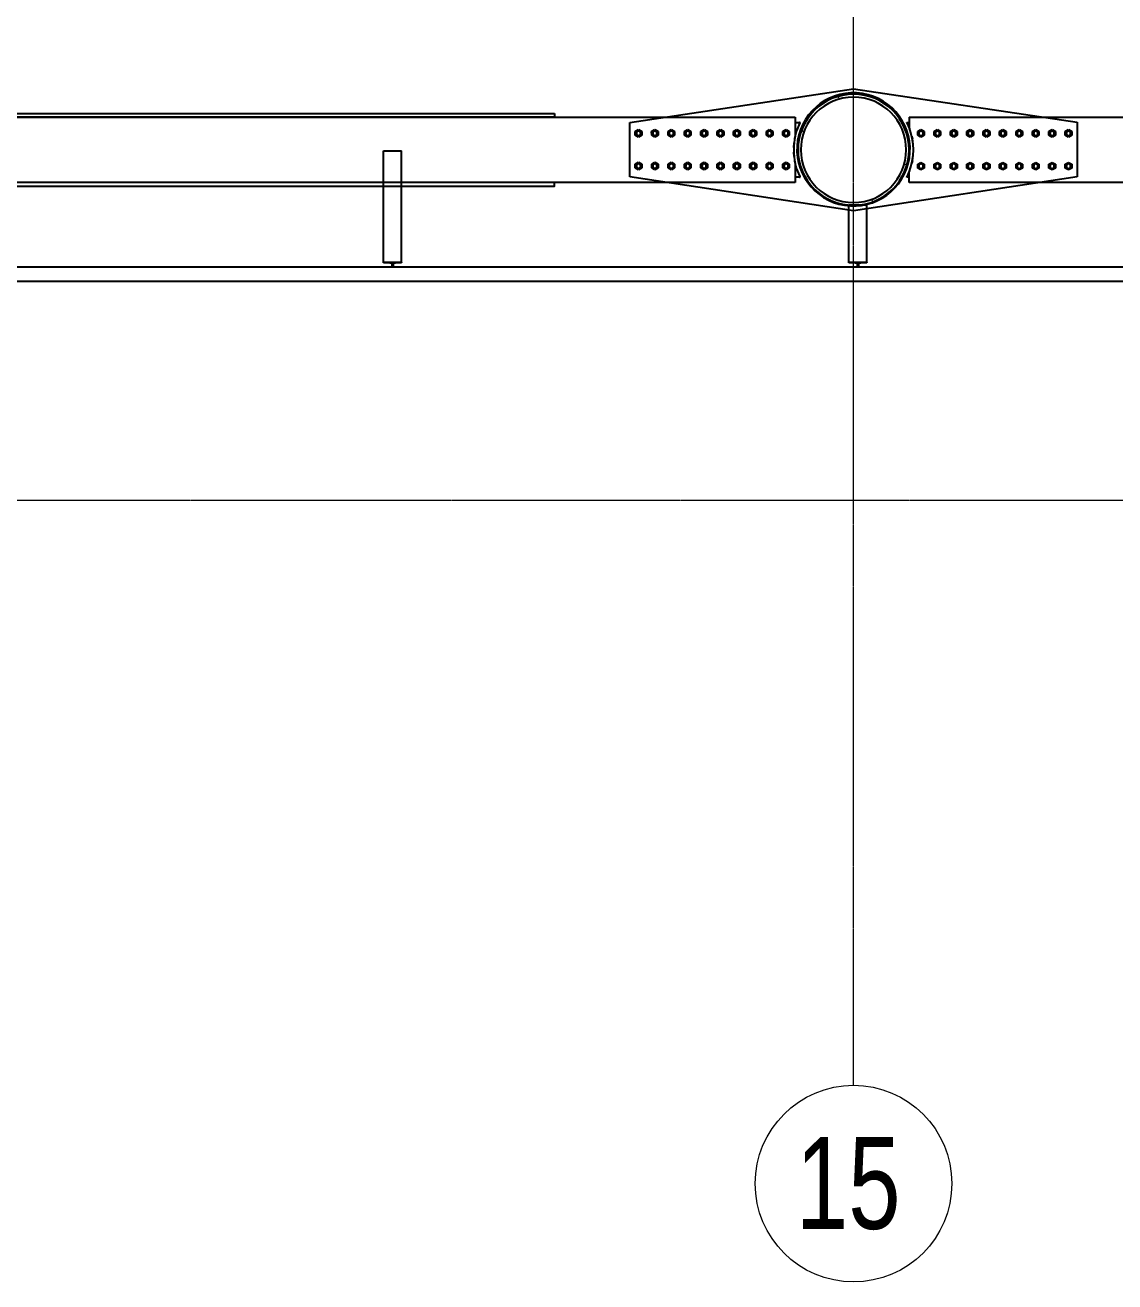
# Model space of a CAD drawing. Header units: millimetres. Extents: x -999 to 93225, y -17477 to 29086.
# Drawn here: x 77100 to 82089, y -3430 to 2324 of the extents above; entities that cross this region are included whole.
import ezdxf

# ---------------------------------------------------------------- set-up
doc = ezdxf.new("R2010")
doc.units = ezdxf.units.MM
doc.header["$LTSCALE"] = 0.4
doc.linetypes.add('Grid Line', pattern=[3.33375, 1.905, -0.47625, 0.47625, -0.47625])
doc.layers.get('0').update_dxf_attribs({"color": 255})
for name, color, linetype, lineweight in [('0-3', 250, 'Continuous', 5), ('E_COLUMNAS-1', 1, 'Continuous', 25), ('E_COLUMNAS-3', 1, 'Continuous', 35), ('E_EJES', 8, 'Continuous', 9), ('E_EJES-1', 8, 'Grid Line', 9), ('E_VIGAS-1', 254, 'Continuous', 25), ('E_VIGAS-2', 8, 'Continuous', 25), ('S-COLS-HDLN-1', 52, 'Continuous', 9)]:
    doc.layers.add(name, color=color, linetype=linetype, lineweight=lineweight)
doc.styles.add('Swis721 LtCn BT', font='swisscl.ttf', dxfattribs={"height": 0.42})

# ---------------------------------------------------------------- blocks, each defined once
blk = doc.blocks.new('EST_SFM_VIGA-METALICA-SECCION-C - EST_SFM_VIGA-METALICA-UPN160-1509776-_10_00m_N_E_-NIVEL-3 DOC')
at = {"layer": 'E_VIGAS-1'}
for p, q in [((44.8215, 0.0471), (-44.8313, 0.0471)), ((-44.8313, -0.0179), (44.8215, -0.0179))]:
    blk.add_line(p, q, dxfattribs=at)
blk = doc.blocks.new('DCTIB_CNI_EST_MOD-1A-FAC_0001_rvt-2-_10_00m_N_E_-NIVEL-3 DOC')
at = {"layer": 'E_VIGAS-1'}
for p, q in [((-8.3131, 142.2608), (-8.2311, 142.2608)), ((-8.3131, 141.7491), (-8.3131, 142.2608)), ((-8.2311, 141.7491), (-8.2311, 142.2608)), ((-6.1831, 142.0132), (-6.1011, 142.0132)), ((-6.1831, 141.7491), (-6.1831, 142.0132)), ((-6.1011, 141.7491), (-6.1011, 142.0132)), ((-8.2311, 141.7491), (-8.3131, 141.7491)), ((-8.3131, 141.7482), (-8.3131, 141.7491)), ((-8.3131, 141.7491), (-8.2311, 141.7491)), ((-8.2853, 141.7482), (-8.3131, 141.7482)), ((-8.2746, 141.7432), (-8.2746, 141.7483)), ((-8.2746, 141.7292), (-8.2746, 141.7432)), ((-8.2696, 141.7484), (-8.2696, 141.7432)), ((-8.2696, 141.7432), (-8.2696, 141.7292)), ((-8.2311, 141.7482), (-8.2589, 141.7482)), ((-8.2311, 141.7491), (-8.2311, 141.7482)), ((-6.1011, 141.7491), (-6.1831, 141.7491)), ((-6.1831, 141.7482), (-6.1831, 141.7491)), ((-6.1831, 141.7491), (-6.1011, 141.7491)), ((-6.1553, 141.7482), (-6.1831, 141.7482)), ((-6.1446, 141.7432), (-6.1446, 141.7483)), ((-6.1446, 141.7292), (-6.1446, 141.7432)), ((-6.1396, 141.7484), (-6.1396, 141.7432)), ((-6.1396, 141.7432), (-6.1396, 141.7292)), ((-6.1011, 141.7482), (-6.1289, 141.7482)), ((-6.1011, 141.7491), (-6.1011, 141.7482))]:
    blk.add_line(p, q, dxfattribs=at)
for points, knots in [([(-8.2853, 141.7482), (-8.2844, 141.7482), (-8.2827, 141.7481), (-8.2803, 141.7479), (-8.2782, 141.7475), (-8.2763, 141.7467), (-8.2749, 141.7453), (-8.2746, 141.7439), (-8.2746, 141.7432)], [0, 0, 0, 0, 0.142857, 0.285714, 0.428571, 0.571429, 0.785714, 1, 1, 1, 1]), ([(-8.2746, 141.7432), (-8.2746, 141.7442), (-8.275, 141.7455), (-8.2766, 141.7468), (-8.2781, 141.7474), (-8.2796, 141.7477), (-8.2807, 141.7479), (-8.2824, 141.7481), (-8.284, 141.7482), (-8.2853, 141.7482)], [0, 0, 0, 0, 0.285714, 0.428571, 0.571429, 0.678571, 0.732143, 0.785714, 1, 1, 1, 1]), ([(-8.2589, 141.7482), (-8.2598, 141.7482), (-8.2615, 141.7481), (-8.2639, 141.7479), (-8.266, 141.7475), (-8.2679, 141.7467), (-8.2693, 141.7453), (-8.2696, 141.7439), (-8.2696, 141.7432)], [0, 0, 0, 0, 0.142857, 0.285714, 0.428571, 0.571429, 0.785714, 1, 1, 1, 1]), ([(-8.2696, 141.7432), (-8.2696, 141.7442), (-8.2692, 141.7455), (-8.2676, 141.7468), (-8.2661, 141.7474), (-8.2646, 141.7477), (-8.2635, 141.7479), (-8.2618, 141.7481), (-8.2602, 141.7482), (-8.2589, 141.7482)], [0, 0, 0, 0, 0.285714, 0.428571, 0.571429, 0.678571, 0.732143, 0.785714, 1, 1, 1, 1]), ([(-6.1553, 141.7482), (-6.1544, 141.7482), (-6.1527, 141.7481), (-6.1503, 141.7479), (-6.1482, 141.7475), (-6.1463, 141.7467), (-6.1449, 141.7453), (-6.1446, 141.7439), (-6.1446, 141.7432)], [0, 0, 0, 0, 0.142857, 0.285714, 0.428571, 0.571429, 0.785714, 1, 1, 1, 1]), ([(-6.1446, 141.7432), (-6.1446, 141.7442), (-6.145, 141.7455), (-6.1466, 141.7468), (-6.1481, 141.7474), (-6.1496, 141.7477), (-6.1507, 141.7479), (-6.1524, 141.7481), (-6.154, 141.7482), (-6.1553, 141.7482)], [0, 0, 0, 0, 0.285714, 0.428571, 0.571429, 0.678571, 0.732143, 0.785714, 1, 1, 1, 1]), ([(-6.1289, 141.7482), (-6.1298, 141.7482), (-6.1315, 141.7481), (-6.1339, 141.7479), (-6.136, 141.7475), (-6.1379, 141.7467), (-6.1393, 141.7453), (-6.1396, 141.7439), (-6.1396, 141.7432)], [0, 0, 0, 0, 0.142857, 0.285714, 0.428571, 0.571429, 0.785714, 1, 1, 1, 1]), ([(-6.1396, 141.7432), (-6.1396, 141.7442), (-6.1392, 141.7455), (-6.1376, 141.7468), (-6.1361, 141.7474), (-6.1346, 141.7477), (-6.1335, 141.7479), (-6.1318, 141.7481), (-6.1302, 141.7482), (-6.1289, 141.7482)], [0, 0, 0, 0, 0.285714, 0.428571, 0.571429, 0.678571, 0.732143, 0.785714, 1, 1, 1, 1])]:
    blk.add_open_spline(points, degree=3, knots=knots, dxfattribs=at)
blk.add_blockref('EST_SFM_VIGA-METALICA-SECCION-C - EST_SFM_VIGA-METALICA-UPN160-1509776-_10_00m_N_E_-NIVEL-3 DOC', (-41.042, 141.682), dxfattribs=at)
blk = doc.blocks.new('EST_SCM_COLUMNA-METALICA-SECCION-CIRCULAR - EST_SCM_COLUMNA-TUBULAR-CIRCULAR_PTEØ_20__e_12_7mm-2797865-_10_00m_N_E_-NIVEL-3 DOC')
at = {"layer": 'S-COLS-HDLN-1'}
h = blk.add_hatch(dxfattribs=at)
h.set_pattern_fill('FP_12', color=256, style=0, pattern_type=2)
h.set_pattern_definition([(45, (-142.266, -6.162), (-0.15909903, 0.15909903), [])])
h.paths.add_polyline_path([(-0.254, 0), (-0.2482, -0.0537), (-0.2312, -0.1047), (-0.2045, -0.1504), (-0.17, -0.1888), (-0.127, -0.22), (-0.0785, -0.2416), (-0.0266, -0.2526), (0.0266, -0.2526), (0.0785, -0.2416), (0.1312, -0.2169), (0.17, -0.1888), (0.2055, -0.1493), (0.232, -0.1033), (0.2484, -0.0528), (0.2532, 0.0077), (0.2482, 0.0537), (0.2312, 0.1047), (0.2045, 0.1504), (0.17, 0.1888), (0.127, 0.22), (0.0785, 0.2416), (0.0209, 0.2526), (-0.0266, 0.2526), (-0.0785, 0.2416), (-0.1312, 0.2169), (-0.17, 0.1888), (-0.2055, 0.1493), (-0.232, 0.1033), (-0.2484, 0.0528), (-0.2532, 0.0077)])
h.paths.add_polyline_path([(-0.2413, 0), (-0.2353, 0.0537), (-0.2174, 0.1047), (-0.1887, 0.1504), (-0.15, 0.1889), (-0.0974, 0.22), (-0.0537, 0.2353), (0.0058, 0.2407), (0.0537, 0.2353), (0.109, 0.2147), (0.1552, 0.1839), (0.1894, 0.1493), (0.2179, 0.1033), (0.2353, 0.0528), (0.2413, 0), (0.2353, -0.0537), (0.2174, -0.1047), (0.1887, -0.1504), (0.15, -0.1889), (0.0974, -0.22), (0.0521, -0.2354), (0, -0.2413), (-0.0552, -0.2347), (-0.1047, -0.2174), (-0.1504, -0.1887), (-0.1894, -0.1493), (-0.2179, -0.1033), (-0.2353, -0.0528)])
at = {"layer": 'E_COLUMNAS-1'}
for radius, start, end in [(0.254, 360, 180), (0.2413, 0, 180), (0.254, 180, 360), (0.2413, 180, 0)]:
    blk.add_arc((0, 0), radius, start, end, dxfattribs=at)
blk = doc.blocks.new('Grid - CNI_NOMBRE EJES-372759-_10_00m_N_E_-NIVEL-3 DOC')
at = {"layer": 'E_EJES'}
blk.add_circle((0, 0), 0.003, dxfattribs=at)
blk = doc.blocks.new('Part-72574620-2263 - 1471')
at = {"color": 253, "linetype": 'Continuous'}
for p, q in [((88199.4, 7909), (89223.3, 8062.3)), ((89223.3, 8062.3), (90247.3, 7909.3)), ((88199.4, 7659), (88199.4, 7909)), ((90247.3, 7909.3), (90247.3, 7659.3)), ((89223.3, 7504.3), (88199.4, 7659)), ((90247.3, 7659.3), (89223.3, 7504.3))]:
    blk.add_line(p, q, dxfattribs=at)
for start, end in [(81, 261), (261, 81)]:
    blk.add_arc((89223.3, 7785.2), 259, start, end, dxfattribs=at)
blk = doc.blocks.new('Bolt-72574620-2264 - 1471')
at = {"color": 253, "linetype": 'Continuous'}
for p, q in [((89517.3, 7866.9), (89532.3, 7875.6)), ((89517.3, 7849.6), (89517.3, 7866.9)), ((89532.3, 7841), (89517.3, 7849.6)), ((89532.3, 7875.6), (89547.3, 7866.9)), ((89547.3, 7849.6), (89532.3, 7841)), ((89547.3, 7866.9), (89547.3, 7849.6)), ((89592.3, 7866.9), (89607.3, 7875.6)), ((89592.3, 7849.6), (89592.3, 7866.9)), ((89607.3, 7841), (89592.3, 7849.6)), ((89607.3, 7875.6), (89622.3, 7866.9)), ((89622.3, 7849.6), (89607.3, 7841)), ((89622.3, 7866.9), (89622.3, 7849.6)), ((89667.3, 7866.9), (89682.3, 7875.6)), ((89667.3, 7849.6), (89667.3, 7866.9)), ((89682.3, 7841), (89667.3, 7849.6)), ((89682.3, 7875.6), (89697.3, 7866.9)), ((89697.3, 7849.6), (89682.3, 7841)), ((89697.3, 7866.9), (89697.3, 7849.6)), ((89742.3, 7866.9), (89757.3, 7875.6)), ((89742.3, 7849.6), (89742.3, 7866.9)), ((89757.3, 7841), (89742.3, 7849.6)), ((89757.3, 7875.6), (89772.3, 7866.9)), ((89772.3, 7849.6), (89757.3, 7841)), ((89772.3, 7866.9), (89772.3, 7849.6)), ((89817.3, 7866.9), (89832.3, 7875.6)), ((89817.3, 7849.6), (89817.3, 7866.9)), ((89832.3, 7841), (89817.3, 7849.6)), ((89832.3, 7875.6), (89847.3, 7866.9)), ((89847.3, 7849.6), (89832.3, 7841)), ((89847.3, 7866.9), (89847.3, 7849.6)), ((89892.3, 7866.9), (89907.3, 7875.6)), ((89892.3, 7849.6), (89892.3, 7866.9)), ((89907.3, 7841), (89892.3, 7849.6)), ((89907.3, 7875.6), (89922.3, 7866.9)), ((89922.3, 7849.6), (89907.3, 7841)), ((89922.3, 7866.9), (89922.3, 7849.6)), ((89967.3, 7866.9), (89982.3, 7875.6)), ((89967.3, 7849.6), (89967.3, 7866.9)), ((89982.3, 7841), (89967.3, 7849.6)), ((89982.3, 7875.6), (89997.3, 7866.9)), ((89997.3, 7849.6), (89982.3, 7841)), ((89997.3, 7866.9), (89997.3, 7849.6)), ((90042.3, 7866.9), (90057.3, 7875.6)), ((90042.3, 7849.6), (90042.3, 7866.9)), ((90057.3, 7841), (90042.3, 7849.6)), ((90057.3, 7875.6), (90072.3, 7866.9)), ((90072.3, 7849.6), (90057.3, 7841)), ((90072.3, 7866.9), (90072.3, 7849.6)), ((90117.3, 7866.9), (90132.3, 7875.6)), ((90117.3, 7849.6), (90117.3, 7866.9)), ((90132.3, 7841), (90117.3, 7849.6)), ((90132.3, 7875.6), (90147.3, 7866.9)), ((90147.3, 7849.6), (90132.3, 7841)), ((90147.3, 7866.9), (90147.3, 7849.6)), ((90192.3, 7866.9), (90207.3, 7875.6)), ((90192.3, 7849.6), (90192.3, 7866.9)), ((90207.3, 7841), (90192.3, 7849.6)), ((90207.3, 7875.6), (90222.3, 7866.9)), ((90222.3, 7849.6), (90207.3, 7841)), ((90222.3, 7866.9), (90222.3, 7849.6)), ((89517.3, 7716.9), (89532.3, 7725.6)), ((89517.3, 7699.6), (89517.3, 7716.9)), ((89532.3, 7725.6), (89547.3, 7716.9)), ((89547.3, 7716.9), (89547.3, 7699.6)), ((89592.3, 7716.9), (89607.3, 7725.6)), ((89592.3, 7699.6), (89592.3, 7716.9)), ((89607.3, 7725.6), (89622.3, 7716.9)), ((89622.3, 7716.9), (89622.3, 7699.6)), ((89667.3, 7716.9), (89682.3, 7725.6)), ((89667.3, 7699.6), (89667.3, 7716.9)), ((89682.3, 7725.6), (89697.3, 7716.9)), ((89697.3, 7716.9), (89697.3, 7699.6)), ((89742.3, 7716.9), (89757.3, 7725.6)), ((89742.3, 7699.6), (89742.3, 7716.9)), ((89757.3, 7725.6), (89772.3, 7716.9)), ((89772.3, 7716.9), (89772.3, 7699.6)), ((89817.3, 7716.9), (89832.3, 7725.6)), ((89817.3, 7699.6), (89817.3, 7716.9)), ((89832.3, 7725.6), (89847.3, 7716.9)), ((89847.3, 7716.9), (89847.3, 7699.6)), ((89892.3, 7716.9), (89907.3, 7725.6)), ((89892.3, 7699.6), (89892.3, 7716.9)), ((89907.3, 7725.6), (89922.3, 7716.9)), ((89922.3, 7716.9), (89922.3, 7699.6)), ((89967.3, 7716.9), (89982.3, 7725.6)), ((89967.3, 7699.6), (89967.3, 7716.9)), ((89982.3, 7725.6), (89997.3, 7716.9)), ((89997.3, 7716.9), (89997.3, 7699.6)), ((90042.3, 7716.9), (90057.3, 7725.6)), ((90042.3, 7699.6), (90042.3, 7716.9)), ((90057.3, 7725.6), (90072.3, 7716.9)), ((90072.3, 7716.9), (90072.3, 7699.6)), ((90117.3, 7716.9), (90132.3, 7725.6)), ((90117.3, 7699.6), (90117.3, 7716.9)), ((90132.3, 7725.6), (90147.3, 7716.9)), ((90147.3, 7716.9), (90147.3, 7699.6)), ((90192.3, 7716.9), (90207.3, 7725.6)), ((90192.3, 7699.6), (90192.3, 7716.9)), ((90207.3, 7725.6), (90222.3, 7716.9)), ((90222.3, 7716.9), (90222.3, 7699.6)), ((89532.3, 7691), (89517.3, 7699.6)), ((89547.3, 7699.6), (89532.3, 7691)), ((89607.3, 7691), (89592.3, 7699.6)), ((89622.3, 7699.6), (89607.3, 7691)), ((89682.3, 7691), (89667.3, 7699.6)), ((89697.3, 7699.6), (89682.3, 7691)), ((89757.3, 7691), (89742.3, 7699.6)), ((89772.3, 7699.6), (89757.3, 7691)), ((89832.3, 7691), (89817.3, 7699.6)), ((89847.3, 7699.6), (89832.3, 7691)), ((89907.3, 7691), (89892.3, 7699.6)), ((89922.3, 7699.6), (89907.3, 7691)), ((89982.3, 7691), (89967.3, 7699.6)), ((89997.3, 7699.6), (89982.3, 7691)), ((90057.3, 7691), (90042.3, 7699.6)), ((90072.3, 7699.6), (90057.3, 7691)), ((90132.3, 7691), (90117.3, 7699.6)), ((90147.3, 7699.6), (90132.3, 7691)), ((90207.3, 7691), (90192.3, 7699.6)), ((90222.3, 7699.6), (90207.3, 7691))]:
    blk.add_line(p, q, dxfattribs=at)
for centre, radius, start, end in [((89532.3, 7858.3), 11.5, 18, 198), ((89532.3, 7858.3), 11.5, 198, 18), ((89532.3, 7858.3), 10, 90, 270), ((89532.3, 7858.3), 10, 270, 90), ((89607.3, 7858.3), 11.5, 18, 198), ((89607.3, 7858.3), 11.5, 198, 18), ((89607.3, 7858.3), 10, 90, 270), ((89607.3, 7858.3), 10, 270, 90), ((89682.3, 7858.3), 11.5, 18, 198), ((89682.3, 7858.3), 11.5, 198, 18), ((89682.3, 7858.3), 10, 90, 270), ((89682.3, 7858.3), 10, 270, 90), ((89757.3, 7858.3), 11.5, 18, 198), ((89757.3, 7858.3), 11.5, 198, 18), ((89757.3, 7858.3), 10, 90, 270), ((89757.3, 7858.3), 10, 270, 90), ((89832.3, 7858.3), 11.5, 18, 198), ((89832.3, 7858.3), 11.5, 198, 18), ((89832.3, 7858.3), 10, 90, 270), ((89832.3, 7858.3), 10, 270, 90), ((89907.3, 7858.3), 11.5, 18, 198), ((89907.3, 7858.3), 11.5, 198, 18), ((89907.3, 7858.3), 10, 90, 270), ((89907.3, 7858.3), 10, 270, 90), ((89982.3, 7858.3), 11.5, 18, 198), ((89982.3, 7858.3), 11.5, 198, 18), ((89982.3, 7858.3), 10, 90, 270), ((89982.3, 7858.3), 10, 270, 90), ((90057.3, 7858.3), 11.5, 18, 198), ((90057.3, 7858.3), 11.5, 198, 18), ((90057.3, 7858.3), 10, 90, 270), ((90057.3, 7858.3), 10, 270, 90), ((90132.3, 7858.3), 11.5, 18, 198), ((90132.3, 7858.3), 11.5, 198, 18), ((90132.3, 7858.3), 10, 90, 270), ((90132.3, 7858.3), 10, 270, 90), ((90207.3, 7858.3), 11.5, 18, 198), ((90207.3, 7858.3), 11.5, 198, 18), ((90207.3, 7858.3), 10, 90, 270), ((90207.3, 7858.3), 10, 270, 90), ((89532.3, 7708.3), 11.5, 18, 198), ((89532.3, 7708.3), 11.5, 198, 18), ((89532.3, 7708.3), 10, 90, 270), ((89532.3, 7708.3), 10, 270, 90), ((89607.3, 7708.3), 11.5, 18, 198), ((89607.3, 7708.3), 11.5, 198, 18), ((89607.3, 7708.3), 10, 90, 270), ((89607.3, 7708.3), 10, 270, 90), ((89682.3, 7708.3), 11.5, 18, 198), ((89682.3, 7708.3), 11.5, 198, 18), ((89682.3, 7708.3), 10, 90, 270), ((89682.3, 7708.3), 10, 270, 90), ((89757.3, 7708.3), 11.5, 18, 198), ((89757.3, 7708.3), 11.5, 198, 18), ((89757.3, 7708.3), 10, 90, 270), ((89757.3, 7708.3), 10, 270, 90), ((89832.3, 7708.3), 11.5, 18, 198), ((89832.3, 7708.3), 11.5, 198, 18), ((89832.3, 7708.3), 10, 90, 270), ((89832.3, 7708.3), 10, 270, 90), ((89907.3, 7708.3), 11.5, 18, 198), ((89907.3, 7708.3), 11.5, 198, 18), ((89907.3, 7708.3), 10, 90, 270), ((89907.3, 7708.3), 10, 270, 90), ((89982.3, 7708.3), 11.5, 18, 198), ((89982.3, 7708.3), 11.5, 198, 18), ((89982.3, 7708.3), 10, 90, 270), ((89982.3, 7708.3), 10, 270, 90), ((90057.3, 7708.3), 11.5, 18, 198), ((90057.3, 7708.3), 11.5, 198, 18), ((90057.3, 7708.3), 10, 90, 270), ((90057.3, 7708.3), 10, 270, 90), ((90132.3, 7708.3), 11.5, 18, 198), ((90132.3, 7708.3), 11.5, 198, 18), ((90132.3, 7708.3), 10, 90, 270), ((90132.3, 7708.3), 10, 270, 90), ((90207.3, 7708.3), 11.5, 18, 198), ((90207.3, 7708.3), 11.5, 198, 18), ((90207.3, 7708.3), 10, 90, 270), ((90207.3, 7708.3), 10, 270, 90)]:
    blk.add_arc(centre, radius, start, end, dxfattribs=at)
blk = doc.blocks.new('Bolt-72574620-2265 - 1471')
at = {"color": 253, "linetype": 'Continuous'}
for p, q in [((88224.3, 7867.6), (88239.3, 7876.2)), ((88224.4, 7850.2), (88224.3, 7867.6)), ((88239.4, 7841.6), (88224.4, 7850.2)), ((88239.3, 7876.2), (88254.3, 7867.6)), ((88254.4, 7850.2), (88239.4, 7841.6)), ((88254.3, 7867.6), (88254.4, 7850.2)), ((88299.3, 7867.6), (88314.3, 7876.2)), ((88299.4, 7850.3), (88299.3, 7867.6)), ((88314.4, 7841.6), (88299.4, 7850.3)), ((88314.3, 7876.2), (88329.3, 7867.6)), ((88329.4, 7850.3), (88314.4, 7841.6)), ((88329.3, 7867.6), (88329.4, 7850.3)), ((88374.3, 7867.6), (88389.3, 7876.2)), ((88374.4, 7850.3), (88374.3, 7867.6)), ((88389.4, 7841.6), (88374.4, 7850.3)), ((88389.3, 7876.2), (88404.3, 7867.6)), ((88404.4, 7850.3), (88389.4, 7841.6)), ((88404.3, 7867.6), (88404.4, 7850.3)), ((88449.3, 7867.6), (88464.3, 7876.2)), ((88449.4, 7850.3), (88449.3, 7867.6)), ((88464.4, 7841.6), (88449.4, 7850.3)), ((88464.3, 7876.2), (88479.3, 7867.6)), ((88479.4, 7850.3), (88464.4, 7841.6)), ((88479.3, 7867.6), (88479.4, 7850.3)), ((88524.3, 7867.6), (88539.3, 7876.2)), ((88524.4, 7850.3), (88524.3, 7867.6)), ((88539.4, 7841.6), (88524.4, 7850.3)), ((88539.3, 7876.2), (88554.3, 7867.6)), ((88554.4, 7850.3), (88539.4, 7841.6)), ((88554.3, 7867.6), (88554.4, 7850.3)), ((88599.3, 7867.6), (88614.3, 7876.3)), ((88599.4, 7850.3), (88599.3, 7867.6)), ((88614.4, 7841.6), (88599.4, 7850.3)), ((88614.3, 7876.3), (88629.3, 7867.6)), ((88629.4, 7850.3), (88614.4, 7841.6)), ((88629.3, 7867.6), (88629.4, 7850.3)), ((88674.3, 7867.6), (88689.3, 7876.3)), ((88674.4, 7850.3), (88674.3, 7867.6)), ((88689.4, 7841.6), (88674.4, 7850.3)), ((88689.3, 7876.3), (88704.3, 7867.6)), ((88704.4, 7850.3), (88689.4, 7841.6)), ((88704.3, 7867.6), (88704.4, 7850.3)), ((88749.3, 7867.6), (88764.3, 7876.3)), ((88749.4, 7850.3), (88749.3, 7867.6)), ((88764.4, 7841.6), (88749.4, 7850.3)), ((88764.3, 7876.3), (88779.3, 7867.6)), ((88779.4, 7850.3), (88764.4, 7841.6)), ((88779.3, 7867.6), (88779.4, 7850.3)), ((88824.3, 7867.6), (88839.3, 7876.3)), ((88824.4, 7850.3), (88824.3, 7867.6)), ((88839.4, 7841.6), (88824.4, 7850.3)), ((88839.3, 7876.3), (88854.3, 7867.6)), ((88854.4, 7850.3), (88839.4, 7841.6)), ((88854.3, 7867.6), (88854.4, 7850.3)), ((88899.3, 7867.6), (88914.3, 7876.3)), ((88899.4, 7850.3), (88899.3, 7867.6)), ((88914.4, 7841.6), (88899.4, 7850.3)), ((88914.3, 7876.3), (88929.3, 7867.6)), ((88929.4, 7850.3), (88914.4, 7841.6)), ((88929.3, 7867.6), (88929.4, 7850.3)), ((88224.4, 7717.6), (88239.4, 7726.2)), ((88224.4, 7700.2), (88224.4, 7717.6)), ((88239.4, 7726.2), (88254.4, 7717.6)), ((88254.4, 7717.6), (88254.4, 7700.2)), ((88299.4, 7717.6), (88314.4, 7726.2)), ((88299.4, 7700.3), (88299.4, 7717.6)), ((88314.4, 7726.2), (88329.4, 7717.6)), ((88329.4, 7717.6), (88329.4, 7700.3)), ((88374.4, 7717.6), (88389.4, 7726.2)), ((88374.4, 7700.3), (88374.4, 7717.6)), ((88389.4, 7726.2), (88404.4, 7717.6)), ((88404.4, 7717.6), (88404.4, 7700.3)), ((88449.4, 7717.6), (88464.4, 7726.2)), ((88449.4, 7700.3), (88449.4, 7717.6)), ((88464.4, 7726.2), (88479.4, 7717.6)), ((88479.4, 7717.6), (88479.4, 7700.3)), ((88524.4, 7717.6), (88539.4, 7726.2)), ((88524.4, 7700.3), (88524.4, 7717.6)), ((88539.4, 7726.2), (88554.4, 7717.6)), ((88554.4, 7717.6), (88554.4, 7700.3)), ((88599.4, 7717.6), (88614.4, 7726.3)), ((88599.4, 7700.3), (88599.4, 7717.6)), ((88614.4, 7726.3), (88629.4, 7717.6)), ((88629.4, 7717.6), (88629.4, 7700.3)), ((88674.4, 7717.6), (88689.4, 7726.3)), ((88674.4, 7700.3), (88674.4, 7717.6)), ((88689.4, 7726.3), (88704.4, 7717.6)), ((88704.4, 7717.6), (88704.4, 7700.3)), ((88749.4, 7717.6), (88764.4, 7726.3)), ((88749.4, 7700.3), (88749.4, 7717.6)), ((88764.4, 7726.3), (88779.4, 7717.6)), ((88779.4, 7717.6), (88779.4, 7700.3)), ((88824.4, 7717.6), (88839.4, 7726.3)), ((88824.4, 7700.3), (88824.4, 7717.6)), ((88839.4, 7726.3), (88854.4, 7717.6)), ((88854.4, 7717.6), (88854.4, 7700.3)), ((88899.4, 7717.6), (88914.4, 7726.3)), ((88899.4, 7700.3), (88899.4, 7717.6)), ((88914.4, 7726.3), (88929.4, 7717.6)), ((88929.4, 7717.6), (88929.4, 7700.3)), ((88239.4, 7691.6), (88224.4, 7700.2)), ((88254.4, 7700.2), (88239.4, 7691.6)), ((88314.4, 7691.6), (88299.4, 7700.3)), ((88329.4, 7700.3), (88314.4, 7691.6)), ((88389.4, 7691.6), (88374.4, 7700.3)), ((88404.4, 7700.3), (88389.4, 7691.6)), ((88464.4, 7691.6), (88449.4, 7700.3)), ((88479.4, 7700.3), (88464.4, 7691.6)), ((88539.4, 7691.6), (88524.4, 7700.3)), ((88554.4, 7700.3), (88539.4, 7691.6)), ((88614.4, 7691.6), (88599.4, 7700.3)), ((88629.4, 7700.3), (88614.4, 7691.6)), ((88689.4, 7691.6), (88674.4, 7700.3)), ((88704.4, 7700.3), (88689.4, 7691.6)), ((88764.4, 7691.6), (88749.4, 7700.3)), ((88779.4, 7700.3), (88764.4, 7691.6)), ((88839.4, 7691.6), (88824.4, 7700.3)), ((88854.4, 7700.3), (88839.4, 7691.6)), ((88914.4, 7691.6), (88899.4, 7700.3)), ((88929.4, 7700.3), (88914.4, 7691.6))]:
    blk.add_line(p, q, dxfattribs=at)
for centre, radius, start, end in [((88239.4, 7858.9), 11.5, 18.00408, 198.00408), ((88239.4, 7858.9), 11.5, 198.00408, 18.00408), ((88239.4, 7858.9), 10, 90.00408, 270.00408), ((88239.4, 7858.9), 10, 270.00408, 90.00408), ((88314.4, 7858.9), 11.5, 18.00408, 198.00408), ((88314.4, 7858.9), 11.5, 198.00408, 18.00408), ((88314.4, 7858.9), 10, 90.00408, 270.00408), ((88314.4, 7858.9), 10, 270.00408, 90.00408), ((88389.4, 7858.9), 11.5, 18.00408, 198.00408), ((88389.4, 7858.9), 11.5, 198.00408, 18.00408), ((88389.4, 7858.9), 10, 90.00408, 270.00408), ((88389.4, 7858.9), 10, 270.00408, 90.00408), ((88464.4, 7858.9), 11.5, 18.00408, 198.00408), ((88464.4, 7858.9), 11.5, 198.00408, 18.00408), ((88464.4, 7858.9), 10, 90.00408, 270.00408), ((88464.4, 7858.9), 10, 270.00408, 90.00408), ((88539.4, 7858.9), 11.5, 18.00408, 198.00408), ((88539.4, 7858.9), 11.5, 198.00408, 18.00408), ((88539.4, 7858.9), 10, 90.00408, 270.00408), ((88539.4, 7858.9), 10, 270.00408, 90.00408), ((88614.4, 7858.9), 11.5, 18.00408, 198.00408), ((88614.4, 7858.9), 11.5, 198.00408, 18.00408), ((88614.4, 7858.9), 10, 90.00408, 270.00408), ((88614.4, 7858.9), 10, 270.00408, 90.00408), ((88689.4, 7858.9), 11.5, 18.00408, 198.00408), ((88689.4, 7858.9), 11.5, 198.00408, 18.00408), ((88689.4, 7858.9), 10, 90.00408, 270.00408), ((88689.4, 7858.9), 10, 270.00408, 90.00408), ((88764.4, 7858.9), 11.5, 18.00408, 198.00408), ((88764.4, 7858.9), 11.5, 198.00408, 18.00408), ((88764.4, 7858.9), 10, 90.00408, 270.00408), ((88764.4, 7858.9), 10, 270.00408, 90.00408), ((88839.4, 7859), 11.5, 18.00408, 198.00408), ((88839.4, 7859), 11.5, 198.00408, 18.00408), ((88839.4, 7859), 10, 90.00408, 270.00408), ((88839.4, 7859), 10, 270.00408, 90.00408), ((88914.4, 7859), 11.5, 18.00408, 198.00408), ((88914.4, 7859), 11.5, 198.00408, 18.00408), ((88914.4, 7859), 10, 90.00408, 270.00408), ((88914.4, 7859), 10, 270.00408, 90.00408), ((88239.4, 7708.9), 11.5, 18.00408, 198.00408), ((88239.4, 7708.9), 11.5, 198.00408, 18.00408), ((88239.4, 7708.9), 10, 90.00408, 270.00408), ((88239.4, 7708.9), 10, 270.00408, 90.00408), ((88314.4, 7708.9), 11.5, 18.00408, 198.00408), ((88314.4, 7708.9), 11.5, 198.00408, 18.00408), ((88314.4, 7708.9), 10, 90.00408, 270.00408), ((88314.4, 7708.9), 10, 270.00408, 90.00408), ((88389.4, 7708.9), 11.5, 18.00408, 198.00408), ((88389.4, 7708.9), 11.5, 198.00408, 18.00408), ((88389.4, 7708.9), 10, 90.00408, 270.00408), ((88389.4, 7708.9), 10, 270.00408, 90.00408), ((88464.4, 7708.9), 11.5, 18.00408, 198.00408), ((88464.4, 7708.9), 11.5, 198.00408, 18.00408), ((88464.4, 7708.9), 10, 90.00408, 270.00408), ((88464.4, 7708.9), 10, 270.00408, 90.00408), ((88539.4, 7708.9), 11.5, 18.00408, 198.00408), ((88539.4, 7708.9), 11.5, 198.00408, 18.00408), ((88539.4, 7708.9), 10, 90.00408, 270.00408), ((88539.4, 7708.9), 10, 270.00408, 90.00408), ((88614.4, 7708.9), 11.5, 18.00408, 198.00408), ((88614.4, 7708.9), 11.5, 198.00408, 18.00408), ((88614.4, 7708.9), 10, 90.00408, 270.00408), ((88614.4, 7708.9), 10, 270.00408, 90.00408), ((88689.4, 7708.9), 11.5, 18.00408, 198.00408), ((88689.4, 7708.9), 11.5, 198.00408, 18.00408), ((88689.4, 7708.9), 10, 90.00408, 270.00408), ((88689.4, 7708.9), 10, 270.00408, 90.00408), ((88764.4, 7708.9), 11.5, 18.00408, 198.00408), ((88764.4, 7708.9), 11.5, 198.00408, 18.00408), ((88764.4, 7708.9), 10, 90.00408, 270.00408), ((88764.4, 7708.9), 10, 270.00408, 90.00408), ((88839.4, 7709), 11.5, 18.00408, 198.00408), ((88839.4, 7709), 11.5, 198.00408, 18.00408), ((88839.4, 7709), 10, 90.00408, 270.00408), ((88839.4, 7709), 10, 270.00408, 90.00408), ((88914.4, 7709), 11.5, 18.00408, 198.00408), ((88914.4, 7709), 11.5, 198.00408, 18.00408), ((88914.4, 7709), 10, 90.00408, 270.00408), ((88914.4, 7709), 10, 270.00408, 90.00408)]:
    blk.add_arc(centre, radius, start, end, dxfattribs=at)

msp = doc.modelspace()

# ---------------------------------------------------------------- linework, layer by layer
at = {"layer": 'E_EJES-1'}
for p, q in [((80892.5, -2529.9), (80892.5, 28185.7)), ((-99.3, 149.6), (92325, 149.6))]:
    msp.add_line(p, q, dxfattribs=at)
at = {"layer": 'E_VIGAS-2'}
for p, q in [((72517.5, 1903), (80625.8, 1903)), ((80625.8, 1903), (80625.8, 1815.8)), ((81146.5, 1903), (89269.5, 1903)), ((81146.5, 1903), (81146.5, 1855.8)), ((80625.8, 1877.9), (80645.8, 1877.9)), ((80645.8, 1877.1), (80625.8, 1877.1)), ((80648.6, 1877.9), (80645.8, 1877.9)), ((80645.8, 1877.2), (80645.8, 1877.9)), ((80648.2, 1877.1), (80645.8, 1877.1)), ((80645.8, 1876.3), (80645.8, 1872.2)), ((81136.3, 1877.9), (81146.5, 1877.9)), ((81146.5, 1877.1), (81136.8, 1877.1)), ((81137.2, 1876.3), (81149.3, 1848.5)), ((80618.7, 1764), (80620.3, 1784.2)), ((81159.3, 1815.1), (81161.9, 1802.9)), ((80620.3, 1721.7), (80618.7, 1741.8)), ((80625.8, 1690.2), (80625.8, 1603)), ((81161.9, 1703), (81159.3, 1690.9)), ((80625.8, 1628.7), (80645.8, 1628.7)), ((80645.8, 1627.9), (80625.8, 1627.9)), ((80645.8, 1633.8), (80645.8, 1629.5)), ((80645.8, 1628.7), (80648.3, 1628.7)), ((80645.8, 1628.6), (80645.8, 1627.9)), ((80645.8, 1627.9), (80648.7, 1627.9)), ((81146.5, 1627.9), (81136.3, 1627.9)), ((81136.7, 1628.7), (81146.5, 1628.7)), ((81149.3, 1657.4), (81137.1, 1629.5)), ((81146.5, 1603), (81146.5, 1650.2)), ((80625.8, 1603), (72517.5, 1603)), ((89269.5, 1603), (81146.5, 1603))]:
    msp.add_line(p, q, dxfattribs=at)
for points in [[(79523.7, 1919), (79523.7, 1903), (73632.3, 1903), (73632.3, 1919)], [(79523.7, 1603), (73632.3, 1603), (73632.3, 1587), (79523.7, 1587)]]:
    msp.add_lwpolyline(points, close=True, dxfattribs=at)
at = {"layer": 'E_VIGAS-2', "flags": 128}
for points in [[(80623.7, 1806.2), (80631.6, 1836.9), (80647.5, 1875.8)], [(80645.8, 1877.9), (80645.8, 1877.9), (80645.8, 1877.8), (80645.8, 1877.6), (80645.8, 1877.4), (80645.8, 1877.2), (80645.8, 1876.9), (80645.8, 1876.6), (80645.8, 1876.3)], [(80645.8, 1872.2), (80646.8, 1874.3), (80647.8, 1876.3)], [(80647.6, 1630), (80631.7, 1668.9), (80623.7, 1699.7)], [(80647.9, 1629.5), (80646.8, 1631.6), (80645.8, 1633.8)], [(80645.8, 1629.5), (80645.8, 1629.2), (80645.8, 1628.9), (80645.8, 1628.6), (80645.8, 1628.4), (80645.8, 1628.2), (80645.8, 1628), (80645.8, 1627.9), (80645.8, 1627.9)]]:
    msp.add_lwpolyline(points, dxfattribs=at)
at = {"layer": 'E_VIGAS-2'}
for start, end in [(26.93306, 27.12085), (337.97301, 22.02699), (166.7446, 193.2554), (8.40431, 11.24439), (174.73423, 176.51057), (183.48943, 185.26577), (348.75561, 351.59569), (332.83594, 333.02381)]:
    msp.add_arc((80892.5, 1753), 274, start, end, dxfattribs=at)
for points, knots in [([(80647.8, 1876.3), (80647.8, 1876.4), (80647.9, 1876.5), (80648, 1876.7), (80648.1, 1876.8), (80648.2, 1877), (80648.3, 1877.2), (80648.3, 1877.4), (80648.4, 1877.5), (80648.5, 1877.6), (80648.5, 1877.7), (80648.5, 1877.8), (80648.6, 1877.8), (80648.6, 1877.8), (80648.6, 1877.9), (80648.6, 1877.9), (80648.6, 1877.9), (80648.6, 1877.9)], [0, 0, 0, 0, 0.071429, 0.142857, 0.214286, 0.285714, 0.357143, 0.428571, 0.5, 0.553571, 0.607143, 0.678571, 0.732143, 0.785714, 0.857143, 0.928571, 1, 1, 1, 1]), ([(80648.6, 1877.9), (80648.6, 1877.9), (80648.6, 1877.9), (80648.5, 1877.8), (80648.5, 1877.7), (80648.4, 1877.6), (80648.4, 1877.5), (80648.4, 1877.5)], [0, 0, 0, 0, 0.1428571, 0.2857143, 0.3571429, 0.4285714, 0.5, 0.5, 0.5, 0.5]), ([(81136.8, 1877), (81136.8, 1877), (81136.8, 1876.9), (81136.9, 1876.8), (81136.9, 1876.7), (81137, 1876.6), (81137.1, 1876.4), (81137.2, 1876.3)], [0.2857143, 0.2857143, 0.2857143, 0.2857143, 0.4285714, 0.5714286, 0.6785714, 0.7857143, 1, 1, 1, 1]), ([(80648.7, 1627.9), (80648.7, 1627.9), (80648.7, 1627.9), (80648.7, 1627.9), (80648.7, 1627.9), (80648.7, 1628), (80648.6, 1628), (80648.6, 1628.1), (80648.6, 1628.2), (80648.5, 1628.3), (80648.4, 1628.4), (80648.4, 1628.6), (80648.3, 1628.8), (80648.2, 1629), (80648.1, 1629.1), (80648, 1629.3), (80647.9, 1629.4), (80647.9, 1629.5)], [0, 0, 0, 0, 0.071429, 0.142857, 0.214286, 0.267857, 0.321429, 0.392857, 0.446429, 0.5, 0.571429, 0.642857, 0.714286, 0.785714, 0.857143, 0.928571, 1, 1, 1, 1]), ([(80648.5, 1628.3), (80648.5, 1628.3), (80648.5, 1628.2), (80648.6, 1628.1), (80648.6, 1628), (80648.7, 1627.9), (80648.7, 1627.9), (80648.7, 1627.9)], [0.5, 0.5, 0.5, 0.5, 0.5714286, 0.6428571, 0.7142857, 0.8571429, 1, 1, 1, 1]), ([(81137.1, 1629.5), (81137, 1629.4), (81137, 1629.3), (81136.9, 1629.1), (81136.8, 1629), (81136.8, 1628.9), (81136.7, 1628.8), (81136.7, 1628.8)], [0, 0, 0, 0, 0.1428571, 0.25, 0.3571429, 0.5, 0.6428571, 0.6428571, 0.6428571, 0.6428571])]:
    msp.add_open_spline(points, degree=3, knots=knots, dxfattribs=at)

# ---------------------------------------------------------------- block references
for name in ['Part-72574620-2263 - 1471', 'Bolt-72574620-2265 - 1471', 'Bolt-72574620-2264 - 1471']:
    msp.add_blockref(name, (-8330.9, -6030.4))
at = {"layer": '0-3', "lineweight": 0, "xscale": 1000.000000003685, "yscale": 1000.000000003685, "zscale": 1000.000000003685}
msp.add_blockref('DCTIB_CNI_EST_MOD-1A-FAC_0001_rvt-2-_10_00m_N_E_-NIVEL-3 DOC', (87054.6, -140512.8), dxfattribs=at)
at = {"layer": 'E_COLUMNAS-3', "rotation": 89.9999999999999}
for xscale, yscale, zscale in [(1000.000000003685, 1000.000000003685, 1000.000000003685), (999.9999999999967, 999.9999999999967, 999.9999999999967)]:
    msp.add_blockref('EST_SCM_COLUMNA-METALICA-SECCION-CIRCULAR - EST_SCM_COLUMNA-TUBULAR-CIRCULAR_PTEØ_20__e_12_7mm-2797865-_10_00m_N_E_-NIVEL-3 DOC', (80892.5, 1753), dxfattribs=dict(at, xscale=xscale, yscale=yscale, zscale=zscale))
at = {"layer": 'E_EJES', "xscale": 150000.0000005526, "yscale": 150000.0000005526, "zscale": 150000.0000005526}
msp.add_blockref('Grid - CNI_NOMBRE EJES-372759-_10_00m_N_E_-NIVEL-3 DOC', (80892.5, -2979.9), dxfattribs=at)

# ---------------------------------------------------------------- texts
at = {"layer": 'E_EJES', "insert": (80629, -2767.3), "char_height": 420, "width": 625.316, "attachment_point": 1, "style": 'Swis721 LtCn BT'}
msp.add_mtext('15', dxfattribs=at)

doc.saveas('drawing.dxf')
